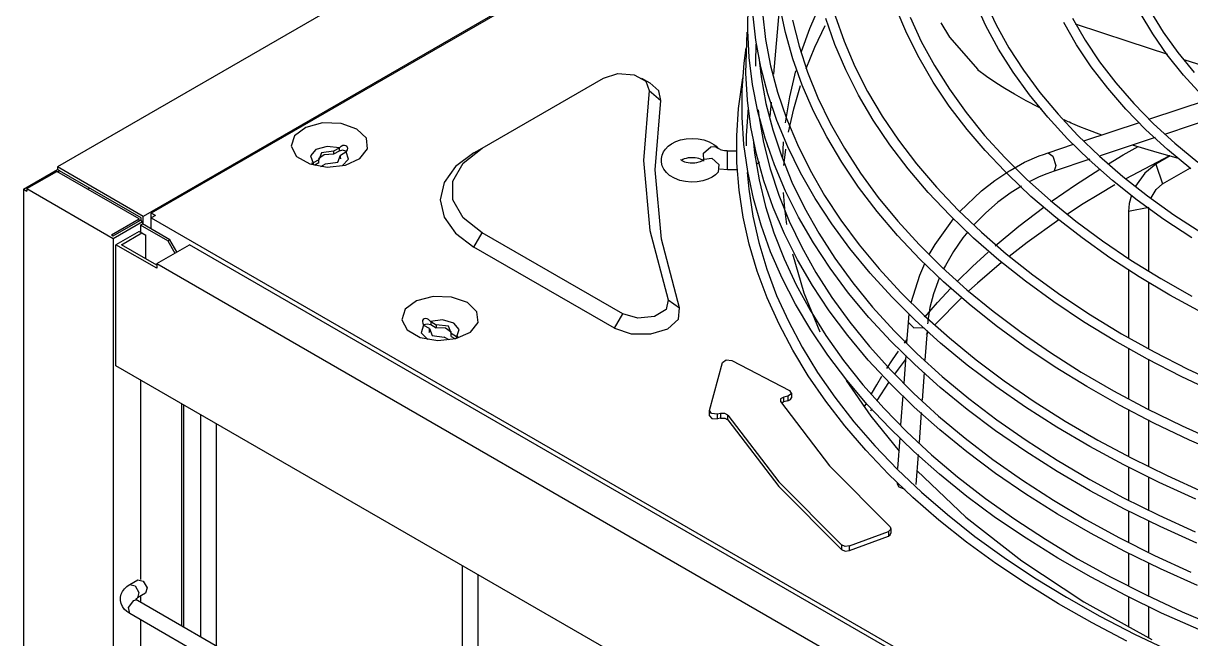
# Model space of a CAD drawing. Extents: x 594 to 813, y 174 to 240.
# Drawn here: x 755.137 to 756.657, y 206.036 to 206.838 of the extents above; entities that cross this region are included whole.
import ezdxf

# ---------------------------------------------------------------- set-up
doc = ezdxf.new("R2010")
doc.units = 0
doc.header["$MEASUREMENT"] = 0
doc.layers.add('AC.REF(S). PIPING', color=3, linetype='CONTINUOUS', lineweight=30)
doc.layers.add('LG-Product', color=3, linetype='CONTINUOUS')

# ---------------------------------------------------------------- blocks, each defined once
blk = doc.blocks.new('UW1-4')
at = {"layer": 'LG-Product', "color": 3, "linetype": 'Continuous'}
for p, q in [((3715.11, 4664.54), (3818.93, 4604.6)), ((3725.36, 4645.72), (3807.76, 4598.15)), ((3725.44, 4645.48), (3806.71, 4598.56)), ((3698.1, 4626.17), (3696.68, 4623.13)), ((3698.01, 4622.99), (3699.42, 4626.08)), ((3729.04, 4622.37), (3728.97, 4625.9)), ((3676.6, 4624.84), (3674.94, 4622.14)), ((3676.3, 4621.92), (3677.95, 4624.69)), ((3708.33, 4621.98), (3709.7, 4625.22)), ((3717.64, 4624.29), (3716.49, 4620.97)), ((3719.73, 4625.51), (3720.99, 4622.57)), ((3724.12, 4622.1), (3724.84, 4625.56)), ((3724.96, 4625.15), (3725.68, 4616.67)), ((3727.13, 4624.68), (3726.72, 4621.22)), ((3727.97, 4621.11), (3728.38, 4624.62)), ((3679.51, 4620.92), (3686.36, 4623.21)), ((3686.75, 4623.96), (3685.1, 4621.1)), ((3686.2, 4620.5), (3687.87, 4623.41)), ((3696.68, 4623.13), (3695.02, 4620.13)), ((3696.36, 4619.93), (3698.01, 4622.99)), ((3703.88, 4623.39), (3702.75, 4621.5)), ((3707.89, 4624.09), (3706.43, 4620.92)), ((3717.67, 4620.56), (3718.85, 4623.93)), ((3720.28, 4620.22), (3718.97, 4623.01)), ((3723.21, 4623.73), (3722.35, 4620.33)), ((3674.94, 4622.14), (3673.04, 4619.49)), ((3674.4, 4619.21), (3676.3, 4621.92)), ((3702.75, 4621.5), (3699.07, 4617.28)), ((3706.73, 4618.79), (3708.33, 4621.98)), ((3720.99, 4622.57), (3722.07, 4619.61)), ((3723.15, 4618.66), (3724.12, 4622.1)), ((3728.85, 4618.85), (3729.04, 4622.37)), ((3729.28, 4616.83), (3729.11, 4622.16)), ((3674.32, 4619.25), (3679.51, 4620.92)), ((3685.1, 4621.1), (3683.22, 4618.3)), ((3684.3, 4617.64), (3686.2, 4620.5)), ((3695.02, 4620.13), (3693.12, 4617.19)), ((3694.47, 4616.93), (3696.36, 4619.93)), ((3706.43, 4620.92), (3704.72, 4617.79)), ((3716.49, 4620.97), (3715.08, 4617.68)), ((3716.25, 4617.23), (3717.67, 4620.56)), ((3721.41, 4617.41), (3720.28, 4620.22)), ((3722.35, 4620.33), (3721.25, 4616.95)), ((3726.72, 4621.22), (3726.06, 4617.76)), ((3727.31, 4617.6), (3727.97, 4621.11)), ((3727.97, 4620.57), (3728.04, 4618.21)), ((3729.49, 4618.13), (3729.22, 4620.13)), ((3665.2, 4616.34), (3672.21, 4618.57)), ((3673.04, 4619.49), (3670.91, 4616.9)), ((3672.28, 4616.56), (3674.4, 4619.21)), ((3683.22, 4618.3), (3681.11, 4615.54)), ((3704.88, 4615.63), (3706.73, 4618.79)), ((3721.94, 4615.24), (3723.15, 4618.66)), ((3727.59, 4618.9), (3727.29, 4616.34)), ((3728.04, 4618.21), (3728.04, 4617.71)), ((3728.4, 4615.33), (3728.85, 4618.85)), ((3682.15, 4614.84), (3684.3, 4617.64)), ((3693.12, 4617.19), (3690.99, 4614.29)), ((3692.33, 4613.98), (3694.47, 4616.93)), ((3697.95, 4616.38), (3699.12, 4617.25)), ((3704.72, 4617.79), (3702.77, 4614.71)), ((3715.08, 4617.68), (3713.43, 4614.44)), ((3714.59, 4613.93), (3716.25, 4617.23)), ((3721.25, 4616.95), (3719.89, 4613.6)), ((3722.82, 4617.12), (3723.61, 4613.75)), ((3726.06, 4617.76), (3725.15, 4614.33)), ((3726.4, 4614.12), (3727.31, 4617.6)), ((3729.08, 4613.3), (3729.28, 4616.83)), ((3729.76, 4614.6), (3729.49, 4618.13)), ((3745.94, 4616.75), (3743.84, 4616.58)), ((3747.82, 4616.18), (3745.94, 4616.75)), ((3669.93, 4613.98), (3672.28, 4616.56)), ((3681.11, 4615.54), (3678.76, 4612.85)), ((3695.55, 4614.8), (3696.74, 4615.55)), ((3696.74, 4615.55), (3697.95, 4616.38)), ((3702.79, 4612.53), (3704.88, 4615.63)), ((3720.47, 4611.86), (3721.94, 4615.24)), ((3723.04, 4612.18), (3722.17, 4615.21)), ((3727.29, 4616.34), (3726.66, 4612.88)), ((3727.71, 4611.82), (3728.4, 4615.33)), ((3730.25, 4612.19), (3729.69, 4616.22)), ((3740.62, 4614.5), (3741.79, 4615.57)), ((3742.86, 4616.18), (3741.79, 4615.57)), ((3742.29, 4615.75), (3741.85, 4614.55)), ((3743.84, 4616.58), (3742.29, 4615.75)), ((3763.62, 4607.06), (3747.82, 4616.18)), ((3679.78, 4612.11), (3682.15, 4614.84)), ((3690.99, 4614.29), (3688.62, 4611.45)), ((3689.97, 4611.09), (3692.33, 4613.98)), ((3692.76, 4613.22), (3694.31, 4614.08)), ((3694.31, 4614.08), (3695.55, 4614.8)), ((3702.77, 4614.71), (3700.59, 4611.68)), ((3713.43, 4614.44), (3711.54, 4611.23)), ((3712.68, 4610.69), (3714.59, 4613.93)), ((3723.61, 4613.75), (3724.16, 4610.36)), ((3725.15, 4614.33), (3723.98, 4610.92)), ((3725.23, 4610.66), (3726.4, 4614.12)), ((3729.77, 4611.06), (3729.76, 4614.6)), ((3741.85, 4614.55), (3740.35, 4613.24)), ((3740.35, 4613.24), (3740.62, 4614.5)), ((3741.85, 4614.55), (3742.6, 4605.43)), ((3676.68, 4610.85), (3669.17, 4613.35)), ((3678.76, 4612.85), (3676.19, 4610.23)), ((3690.78, 4612.17), (3691.15, 4612.37)), ((3691.15, 4612.37), (3692.76, 4613.22)), ((3700.46, 4609.49), (3702.79, 4612.53)), ((3719.89, 4613.6), (3718.28, 4610.29)), ((3723.71, 4609.14), (3723.04, 4612.18)), ((3726.66, 4612.88), (3725.78, 4609.44)), ((3725.99, 4613.05), (3726.16, 4611.15)), ((3728.62, 4609.78), (3729.08, 4613.3)), ((3728.98, 4612.3), (3729.22, 4608.67)), ((3730.47, 4608.65), (3730.25, 4612.19)), ((3741.09, 4604.2), (3740.35, 4613.24)), ((3667.21, 4611.36), (3674.64, 4608.88)), ((3677.18, 4609.44), (3679.78, 4612.11)), ((3688.62, 4611.45), (3686.03, 4608.68)), ((3687.38, 4608.26), (3689.97, 4611.09)), ((3687.5, 4610.57), (3687.83, 4610.72)), ((3700.59, 4611.68), (3698.18, 4608.71)), ((3711.54, 4611.23), (3709.41, 4608.08)), ((3710.53, 4607.49), (3712.68, 4610.69)), ((3718.75, 4608.51), (3720.47, 4611.86)), ((3723.98, 4610.92), (3722.57, 4607.53)), ((3723.81, 4607.23), (3725.23, 4610.66)), ((3726.76, 4608.33), (3727.71, 4611.82)), ((3727.57, 4611.25), (3726.96, 4607.79)), ((3727.67, 4612.02), (3727.57, 4611.25)), ((3729.53, 4607.53), (3729.77, 4611.06)), ((3676.19, 4610.23), (3673.41, 4607.69)), ((3674.36, 4606.85), (3677.18, 4609.44)), ((3685.26, 4607.98), (3678.02, 4610.4)), ((3682.94, 4608.75), (3684.86, 4609.47)), ((3684.86, 4609.47), (3685.77, 4609.83)), ((3685.77, 4609.83), (3686.71, 4610.23)), ((3686.71, 4610.23), (3686.91, 4610.31)), ((3686.91, 4610.31), (3687.12, 4610.41)), ((3687.12, 4610.41), (3687.31, 4610.49)), ((3687.31, 4610.49), (3687.5, 4610.57)), ((3698.1, 4606.74), (3700.46, 4609.49)), ((3718.28, 4610.29), (3716.44, 4607.02)), ((3725.78, 4609.44), (3724.65, 4606.02)), ((3727.9, 4606.27), (3728.62, 4609.78)), ((3778.69, 4608.33), (3779.94, 4609.52)), ((3779.94, 4609.52), (3781.99, 4610.24)), ((3781.99, 4610.24), (3784.39, 4610.32)), ((3784.39, 4610.32), (3786.58, 4609.75)), ((3786.58, 4609.75), (3788.06, 4608.66)), ((3673.41, 4607.69), (3670.41, 4605.22)), ((3675.99, 4608.43), (3683.14, 4606.05)), ((3686.03, 4608.68), (3683.22, 4605.98)), ((3684.56, 4605.51), (3687.38, 4608.26)), ((3698.18, 4608.71), (3695.54, 4605.81)), ((3709.41, 4608.08), (3707.05, 4604.98)), ((3716.8, 4605.21), (3718.75, 4608.51)), ((3724.42, 4607.85), (3724.48, 4606.76)), ((3725.56, 4604.87), (3726.76, 4608.33)), ((3726.96, 4607.79), (3726.1, 4604.34)), ((3728.34, 4608.22), (3728.14, 4606.38)), ((3729.22, 4608.67), (3729.24, 4607.33)), ((3730.44, 4605.11), (3730.47, 4608.65)), ((3734.06, 4607.86), (3733.43, 4607.51)), ((3734.77, 4608.11), (3734.06, 4607.86)), ((3735.51, 4608.26), (3734.77, 4608.11)), ((3736.27, 4608.31), (3735.51, 4608.26)), ((3737.04, 4608.26), (3736.27, 4608.31)), ((3737.77, 4608.11), (3737.04, 4608.26)), ((3738.4, 4607.89), (3737.77, 4608.11)), ((3738.96, 4607.6), (3738.4, 4607.89)), ((3739.38, 4607.29), (3738.96, 4607.6)), ((3778.55, 4606.95), (3778.69, 4608.33)), ((3788.06, 4608.66), (3788.49, 4607.3)), ((3671.33, 4604.35), (3674.36, 4606.85)), ((3672.92, 4605.71), (3675.73, 4606.48)), ((3674.13, 4606.06), (3679.8, 4603.06)), ((3675.73, 4606.48), (3678.91, 4607.42)), ((3680.13, 4606.16), (3678.18, 4607.27)), ((3682.05, 4605.01), (3680.13, 4606.16)), ((3689.93, 4606.43), (3686.6, 4607.54)), ((3689.93, 4606.43), (3689.31, 4605.98)), ((3690.5, 4606.23), (3689.93, 4606.43)), ((3691.07, 4606.02), (3690.5, 4606.23)), ((3695.54, 4604.05), (3698.1, 4606.74)), ((3708.14, 4604.34), (3710.53, 4607.49)), ((3716.44, 4607.02), (3714.36, 4603.8)), ((3722.57, 4607.53), (3720.92, 4604.19)), ((3722.15, 4603.84), (3723.81, 4607.23)), ((3724.22, 4605.84), (3724.08, 4606.9)), ((3724.48, 4606.76), (3724.52, 4605.67)), ((3726.49, 4607.26), (3726.49, 4607.25)), ((3726.49, 4607.25), (3726.49, 4607.24)), ((3726.94, 4602.78), (3727.9, 4606.27)), ((3728.14, 4606.38), (3727.56, 4602.91)), ((3729.04, 4604), (3729.53, 4607.53)), ((3731.68, 4606.71), (3730.4, 4606.71)), ((3731.77, 4606.72), (3731.68, 4606.71)), ((3731.68, 4606.65), (3731.68, 4606.71)), ((3731.68, 4606.48), (3731.68, 4606.65)), ((3731.68, 4605.08), (3731.68, 4606.48)), ((3731.86, 4606.72), (3731.77, 4606.72)), ((3732.08, 4606.74), (3731.86, 4606.72)), ((3732.29, 4606.78), (3732.08, 4606.74)), ((3732.46, 4606.83), (3732.29, 4606.78)), ((3732.61, 4606.88), (3732.46, 4606.83)), ((3732.73, 4606.94), (3732.61, 4606.88)), ((3732.82, 4606.99), (3732.73, 4606.94)), ((3732.88, 4607.03), (3732.82, 4606.99)), ((3732.91, 4607.06), (3732.88, 4607.03)), ((3733.16, 4607.3), (3732.91, 4607.06)), ((3733.31, 4607.27), (3732.91, 4607.06)), ((3733.43, 4607.51), (3733.16, 4607.3)), ((3733.83, 4607.23), (3733.31, 4607.27)), ((3734.81, 4606.38), (3733.83, 4607.23)), ((3734.73, 4605.34), (3734.81, 4606.38)), ((3739.73, 4606.93), (3739.38, 4607.29)), ((3739.99, 4606.55), (3739.73, 4606.93)), ((3740.17, 4606.13), (3739.99, 4606.55)), ((3740.27, 4605.68), (3740.17, 4606.13)), ((3766.11, 4605.08), (3763.62, 4607.06)), ((3764.69, 4606.45), (3763.62, 4607.06)), ((3764.69, 4606.45), (3767.08, 4604.65)), ((3779.53, 4605.69), (3778.55, 4606.95)), ((3781.01, 4605.6), (3781.32, 4606.57)), ((3781.19, 4607.18), (3781.17, 4607.02)), ((3781.17, 4607.02), (3781.21, 4606.82)), ((3781.26, 4607.31), (3781.19, 4607.18)), ((3781.21, 4606.82), (3781.31, 4606.6)), ((3781.37, 4607.4), (3781.26, 4607.31)), ((3781.31, 4606.6), (3781.32, 4606.57)), ((3781.34, 4606.56), (3781.32, 4606.57)), ((3781.36, 4606.55), (3781.34, 4606.56)), ((3781.36, 4606.65), (3781.8, 4606.76)), ((3782.07, 4606.14), (3781.36, 4606.55)), ((3781.54, 4607.44), (3781.37, 4607.4)), ((3781.77, 4607.41), (3781.54, 4607.44)), ((3781.98, 4607.3), (3781.77, 4607.41)), ((3781.8, 4606.76), (3782.24, 4606.65)), ((3782.21, 4607.08), (3781.98, 4607.3)), ((3782.07, 4605.73), (3782.07, 4606.14)), ((3782.42, 4605.22), (3782.07, 4606.14)), ((3782.21, 4607.08), (3783.8, 4607.27)), ((3782.21, 4607.08), (3782.22, 4607.07)), ((3782.22, 4607.07), (3782.24, 4607.06)), ((3782.24, 4607.06), (3782.96, 4606.65)), ((3782.24, 4607.06), (3782.24, 4606.65)), ((3782.24, 4606.65), (3782.96, 4606.24)), ((3782.96, 4606.65), (3784.55, 4606.45)), ((3782.96, 4606.65), (3782.96, 4606.24)), ((3782.96, 4606.24), (3784.19, 4606.19)), ((3783.8, 4607.27), (3785.26, 4606.86)), ((3784.19, 4606.19), (3784.95, 4605.63)), ((3784.55, 4606.45), (3784.89, 4605.53)), ((3785.26, 4606.86), (3785.97, 4606.02)), ((3788.49, 4607.3), (3787.78, 4605.97)), ((3674.03, 4606.02), (3675.9, 4604.94)), ((3675.9, 4604.94), (3675.01, 4602.38)), ((3675.9, 4604.94), (3677.33, 4603.77)), ((3683.22, 4605.98), (3680.19, 4603.36)), ((3681.53, 4602.84), (3684.56, 4605.51)), ((3684.5, 4605.6), (3689.13, 4604.05)), ((3689.31, 4605.98), (3688.91, 4604.78)), ((3688.91, 4604.78), (3689.13, 4604.05)), ((3693, 4605.21), (3691.07, 4606.02)), ((3695.54, 4605.81), (3692.68, 4602.97)), ((3694.86, 4604.15), (3693, 4605.21)), ((3707.05, 4604.98), (3704.46, 4601.95)), ((3714.6, 4601.97), (3716.8, 4605.21)), ((3724.65, 4606.02), (3723.27, 4602.63)), ((3724.11, 4601.44), (3725.56, 4604.87)), ((3724.33, 4604.78), (3724.22, 4605.84)), ((3727.52, 4605.22), (3727.83, 4604.97)), ((3730.16, 4601.57), (3730.44, 4605.11)), ((3731.68, 4604.21), (3731.68, 4605.08)), ((3733.73, 4605.73), (3732.81, 4604.9)), ((3732.81, 4604.9), (3732.87, 4603.91)), ((3734.72, 4605.59), (3733.73, 4605.73)), ((3734.77, 4605.54), (3734.75, 4605.57)), ((3734.8, 4605.52), (3734.77, 4605.54)), ((3734.89, 4605.45), (3734.8, 4605.52)), ((3734.89, 4605.47), (3735.18, 4605.61)), ((3735.01, 4605.38), (3734.89, 4605.45)), ((3735.18, 4605.31), (3735.01, 4605.38)), ((3735.18, 4605.61), (3735.39, 4605.68)), ((3735.38, 4605.24), (3735.18, 4605.31)), ((3735.65, 4605.18), (3735.38, 4605.24)), ((3735.39, 4605.68), (3735.62, 4605.74)), ((3735.62, 4605.74), (3735.89, 4605.78)), ((3735.94, 4605.14), (3735.65, 4605.18)), ((3735.89, 4605.78), (3736.18, 4605.8)), ((3736.24, 4605.12), (3735.94, 4605.14)), ((3736.18, 4605.8), (3736.48, 4605.79)), ((3736.54, 4605.13), (3736.24, 4605.12)), ((3736.48, 4605.79), (3736.78, 4605.76)), ((3736.81, 4605.16), (3736.54, 4605.13)), ((3736.78, 4605.76), (3737.06, 4605.71)), ((3737.06, 4605.22), (3736.81, 4605.16)), ((3737.06, 4605.71), (3737.3, 4605.63)), ((3737.27, 4605.28), (3737.06, 4605.22)), ((3737.46, 4605.35), (3737.27, 4605.28)), ((3737.3, 4605.63), (3737.48, 4605.56)), ((3737.6, 4605.43), (3737.46, 4605.35)), ((3737.48, 4605.56), (3737.61, 4605.49)), ((3737.71, 4605.5), (3737.6, 4605.43)), ((3737.61, 4605.49), (3737.7, 4605.42)), ((3737.77, 4605.55), (3737.71, 4605.5)), ((3737.8, 4605.58), (3737.77, 4605.55)), ((3737.8, 4605.58), (3737.8, 4605.58)), ((3739.96, 4604.31), (3740.16, 4604.75)), ((3740.16, 4604.75), (3740.26, 4605.21)), ((3740.26, 4605.21), (3740.27, 4605.68)), ((3742.6, 4605.43), (3741.78, 4596.31)), ((3767.42, 4602.76), (3766.11, 4605.08)), ((3767.08, 4604.65), (3768.58, 4602.55)), ((3781.42, 4604.83), (3779.53, 4605.69)), ((3781.85, 4604.73), (3781.01, 4605.6)), ((3783.79, 4604.58), (3781.42, 4604.83)), ((3782.02, 4605.63), (3782.04, 4605.68)), ((3782.04, 4605.68), (3782.07, 4605.73)), ((3784.01, 4605.02), (3782.42, 4605.22)), ((3786.08, 4604.99), (3783.79, 4604.58)), ((3784.64, 4604.65), (3784.01, 4605.02)), ((3784.89, 4605.12), (3784.89, 4605.53)), ((3784.89, 4605.53), (3785.61, 4605.12)), ((3784.89, 4605.12), (3785.4, 4604.83)), ((3785.3, 4604.78), (3785.42, 4604.84)), ((3785.42, 4604.84), (3785.59, 4604.92)), ((3785.59, 4604.92), (3785.71, 4604.99)), ((3785.61, 4605.12), (3785.63, 4605.11)), ((3785.61, 4605.12), (3785.61, 4604.93)), ((3785.63, 4605.11), (3785.64, 4605.1)), ((3785.97, 4606.02), (3785.64, 4605.1)), ((3785.66, 4605.1), (3785.64, 4605.1)), ((3785.76, 4605.11), (3785.66, 4605.1)), ((3785.71, 4604.99), (3785.77, 4605.05)), ((3785.79, 4605.09), (3785.76, 4605.11)), ((3785.77, 4605.05), (3785.79, 4605.09)), ((3787.78, 4605.97), (3786.08, 4604.99)), ((3807.76, 4598.15), (3818.93, 4604.6)), ((3818.93, 4604.6), (3818.93, 4604.27)), ((3675.01, 4602.38), (3671.36, 4604.49)), ((3680.19, 4603.36), (3676.96, 4600.82)), ((3677.33, 4603.77), (3678.52, 4602.1)), ((3686.35, 4602.27), (3683.18, 4604.32)), ((3689.13, 4604.05), (3690.1, 4603.7)), ((3690.1, 4603.7), (3691.06, 4603.3)), ((3691.06, 4603.3), (3692.29, 4602.71)), ((3692.18, 4600.74), (3695.12, 4603.6)), ((3694.94, 4604.09), (3694.86, 4604.15)), ((3695.02, 4604.03), (3694.94, 4604.09)), ((3696.86, 4602.82), (3695.02, 4604.03)), ((3695.12, 4603.6), (3695.33, 4603.82)), ((3695.33, 4603.82), (3695.54, 4604.05)), ((3705.53, 4601.26), (3708.14, 4604.34)), ((3714.36, 4603.8), (3712.04, 4600.63)), ((3720.92, 4604.19), (3719.02, 4600.89)), ((3720.25, 4600.5), (3722.15, 4603.84)), ((3726.1, 4604.34), (3724.98, 4600.91)), ((3728.3, 4600.49), (3729.04, 4604)), ((3729.12, 4603.87), (3728.91, 4601.68)), ((3730.34, 4604.21), (3731.68, 4604.21)), ((3731.68, 4604.21), (3732.66, 4604.3)), ((3732.87, 4603.91), (3733.24, 4603.56)), ((3733.24, 4603.56), (3733.66, 4603.27)), ((3733.66, 4603.27), (3734.24, 4602.98)), ((3737.89, 4602.84), (3738.59, 4603.11)), ((3738.59, 4603.11), (3739.21, 4603.49)), ((3739.21, 4603.49), (3739.63, 4603.87)), ((3739.63, 4603.87), (3739.96, 4604.31)), ((3740.28, 4595.17), (3741.09, 4604.2)), ((3808.04, 4597.98), (3818.65, 4604.1)), ((3808.29, 4597.84), (3819, 4604.02)), ((3818.65, 4604.1), (3818.93, 4604.27)), ((3818.9, 4603.96), (3818.65, 4604.1)), ((3823.36, 4601.71), (3818.93, 4604.27)), ((3822.9, 4601.77), (3819, 4604.02)), ((3675.86, 4601.64), (3675.01, 4602.38)), ((3676.5, 4600.58), (3675.86, 4601.64)), ((3678.3, 4600.26), (3681.53, 4602.84)), ((3681.21, 4602.26), (3683.3, 4601.02)), ((3689.39, 4600.17), (3686.35, 4602.27)), ((3692.68, 4602.97), (3689.6, 4600.22)), ((3693.39, 4602.1), (3694.71, 4601.27)), ((3698.6, 4601.47), (3696.86, 4602.82)), ((3704.46, 4601.95), (3701.64, 4598.98)), ((3712.17, 4598.78), (3714.6, 4601.97)), ((3723.27, 4602.63), (3721.65, 4599.27)), ((3725.73, 4599.32), (3726.94, 4602.78)), ((3727.56, 4602.91), (3726.73, 4599.45)), ((3728.91, 4601.68), (3728.38, 4598.2)), ((3729.62, 4598.04), (3730.16, 4601.57)), ((3734.24, 4602.98), (3734.89, 4602.78)), ((3734.89, 4602.78), (3735.63, 4602.65)), ((3735.63, 4602.65), (3736.4, 4602.61)), ((3736.4, 4602.61), (3737.16, 4602.68)), ((3737.16, 4602.68), (3737.89, 4602.84)), ((3767.42, 4600.31), (3767.42, 4602.76)), ((3768.58, 4602.55), (3769.09, 4600.3)), ((3822.9, 4601.77), (3811.66, 4595.28)), ((3814.99, 4601.71), (3814.75, 4601.85)), ((3822.9, 4601.77), (3822.9, 4601.44)), ((3823.36, 4601.71), (3822.9, 4601.44)), ((3823.36, 4601.71), (3823.36, 4010.68)), ((3676.96, 4600.82), (3673.53, 4598.37)), ((3674.86, 4597.76), (3678.3, 4600.26)), ((3679.05, 4600.92), (3679.34, 4599.83)), ((3683.3, 4601.02), (3685.34, 4599.77)), ((3689.6, 4600.22), (3686.31, 4597.54)), ((3688.91, 4598), (3692.18, 4600.74)), ((3694.71, 4601.27), (3696.45, 4600)), ((3696.45, 4600), (3698.09, 4598.57)), ((3701.41, 4598.77), (3698.6, 4601.47)), ((3702.69, 4598.25), (3705.53, 4601.26)), ((3712.04, 4600.63), (3709.49, 4597.52)), ((3719.02, 4600.89), (3716.89, 4597.64)), ((3718.1, 4597.2), (3720.25, 4600.5)), ((3722.42, 4598.05), (3724.11, 4601.44)), ((3724.98, 4600.91), (3723.62, 4597.52)), ((3724.44, 4601.26), (3724.25, 4599.17)), ((3727.3, 4597), (3728.3, 4600.49)), ((3766.11, 4597.98), (3767.42, 4600.31)), ((3769.09, 4600.3), (3768.58, 4598.06)), ((3676.78, 4591.05), (3676.78, 4599.31)), ((3676.78, 4599.31), (3679.44, 4598.8)), ((3679.34, 4599.83), (3679.44, 4598.8)), ((3679.44, 4598.8), (3679.44, 4592.66)), ((3685.34, 4599.77), (3687.4, 4598.44)), ((3693.72, 4596.89), (3690.48, 4599.37)), ((3698.09, 4598.57), (3699.56, 4597.08)), ((3701.64, 4598.98), (3698.61, 4596.08)), ((3709.51, 4595.65), (3712.17, 4598.78)), ((3721.65, 4599.27), (3719.78, 4595.96)), ((3724.25, 4599.17), (3723.97, 4597.09)), ((3724.26, 4595.89), (3725.73, 4599.32)), ((3726.73, 4599.45), (3725.64, 4596.01)), ((3806.18, 4598.26), (3806.71, 4598.56)), ((3806.71, 4597.95), (3806.71, 4598.56)), ((3806.71, 4597.95), (3593.21, 4474.68)), ((3673.53, 4598.37), (3669.9, 4596.01)), ((3671.22, 4595.36), (3674.86, 4597.76)), ((3686.31, 4597.54), (3682.82, 4594.95)), ((3685.47, 4595.34), (3688.91, 4598)), ((3688.52, 4597.69), (3692.63, 4594.76)), ((3699.63, 4595.32), (3702.69, 4598.25)), ((3704.64, 4594.48), (3702.23, 4597.83)), ((3709.49, 4597.52), (3706.71, 4594.47)), ((3716.89, 4597.64), (3714.51, 4594.45)), ((3715.72, 4593.95), (3718.1, 4597.2)), ((3720.48, 4594.7), (3722.42, 4598.05)), ((3723.62, 4597.52), (3722.01, 4594.16)), ((3726.05, 4593.53), (3727.3, 4597)), ((3728.38, 4598.2), (3727.59, 4594.73)), ((3728.83, 4594.52), (3729.62, 4598.04)), ((3763.62, 4596), (3766.11, 4597.98)), ((3768.58, 4598.06), (3767.08, 4595.96)), ((3804.28, 4595.11), (3807.83, 4597.16)), ((3804.57, 4594.95), (3808.11, 4597)), ((3806.18, 4598.26), (3806.71, 4597.95)), ((3806.71, 4596.52), (3806.71, 4597.95)), ((3807.76, 4597.12), (3807.76, 4598.15)), ((3808.11, 4597.65), (3807.83, 4597.49)), ((3807.83, 4597.49), (3807.83, 4597.16)), ((3811.66, 4595.28), (3807.83, 4597.49)), ((3808.11, 4597), (3807.83, 4597.16)), ((3808.04, 4597.61), (3808.04, 4597.98)), ((3811.66, 4595.61), (3808.11, 4597.65)), ((3808.11, 4597), (3808.11, 4596.1)), ((3811.91, 4595.75), (3808.29, 4597.84)), ((3808.29, 4597.55), (3808.29, 4597.84)), ((3696.79, 4594.33), (3693.72, 4596.89)), ((3698.61, 4596.08), (3695.36, 4593.26)), ((3700.38, 4596.13), (3701.01, 4595.34)), ((3706.62, 4592.59), (3709.51, 4595.65)), ((3719.78, 4595.96), (3717.68, 4592.7)), ((3722.55, 4592.5), (3724.26, 4595.89)), ((3725.64, 4596.01), (3724.31, 4592.61)), ((3741.78, 4596.31), (3739.4, 4587.28)), ((3745.32, 4585.44), (3763.62, 4596)), ((3764.69, 4594.16), (3763.62, 4596)), ((3767.08, 4595.96), (3764.69, 4594.16)), ((3807.94, 4596), (3807.4, 4595.69)), ((3807.4, 4592.62), (3807.4, 4595.69)), ((3808.29, 4596.2), (3807.94, 4596)), ((3810.6, 4594.46), (3807.94, 4596)), ((3808.29, 4596.2), (3811.31, 4594.46)), ((3811.91, 4595.75), (3811.66, 4595.61)), ((3382.52, 4352.43), (3801.73, 4594.46)), ((3682.82, 4594.95), (3679.13, 4592.45)), ((3681.87, 4592.76), (3685.47, 4595.34)), ((3692.63, 4594.76), (3694.99, 4592.94)), ((3696.35, 4592.46), (3699.63, 4595.32)), ((3701.01, 4595.34), (3702.24, 4593.59)), ((3706.71, 4594.47), (3703.71, 4591.5)), ((3705.39, 4593.18), (3704.64, 4594.48)), ((3714.51, 4594.45), (3711.91, 4591.31)), ((3713.11, 4590.77), (3715.72, 4593.95)), ((3718.31, 4591.4), (3720.48, 4594.7)), ((3722.01, 4594.16), (3720.16, 4590.84)), ((3727.59, 4594.73), (3726.55, 4591.28)), ((3727.79, 4591.02), (3728.83, 4594.52)), ((3737.92, 4586.22), (3740.28, 4595.17)), ((3746.39, 4583.6), (3764.69, 4594.16)), ((3805.99, 4592), (3801.73, 4594.46)), ((3803.36, 4593.52), (3804.28, 4595.11)), ((3804.57, 4594.95), (3803.65, 4593.35)), ((3804.28, 4595.11), (3804.57, 4594.95)), ((3805.99, 4591.39), (3811.31, 4594.46)), ((3805.99, 4591.8), (3810.6, 4594.46)), ((3811.31, 4578.69), (3811.31, 4594.46)), ((3811.66, 4595.28), (3811.66, 4003.92)), ((3679.13, 4592.45), (3675.25, 4590.04)), ((3678.06, 4590.27), (3681.87, 4592.76)), ((3695.36, 4593.26), (3691.9, 4590.53)), ((3692.87, 4589.69), (3696.35, 4592.46)), ((3699.78, 4591.6), (3697.74, 4593.49)), ((3702.24, 4593.59), (3703.3, 4591.77)), ((3703.52, 4589.61), (3706.62, 4592.59)), ((3717.68, 4592.7), (3715.34, 4589.49)), ((3720.6, 4589.15), (3722.55, 4592.5)), ((3723.22, 4593.27), (3721.72, 4588.17)), ((3724.31, 4592.61), (3722.74, 4589.24)), ((3724.56, 4590.1), (3726.05, 4593.53)), ((3805.99, 4592), (3386.78, 4349.97)), ((3679.44, 4591.24), (3679.44, 4582.37)), ((3695.99, 4592.14), (3699.11, 4589.47)), ((3701.72, 4589.69), (3699.78, 4591.6)), ((3703.71, 4591.5), (3700.5, 4588.6)), ((3703.3, 4591.77), (3703.53, 4591.32)), ((3706.64, 4590.5), (3705.98, 4592.02)), ((3711.91, 4591.31), (3709.09, 4588.24)), ((3715.9, 4588.16), (3718.31, 4591.4)), ((3726.55, 4591.28), (3725.27, 4587.86)), ((3726.5, 4587.55), (3727.79, 4591.02)), ((3805.99, 4592), (3805.99, 4591.39)), ((3675.25, 4590.04), (3671.2, 4587.74)), ((3674.06, 4587.89), (3678.06, 4590.27)), ((3676.78, 4580.95), (3676.78, 4589.59)), ((3691.9, 4590.53), (3688.24, 4587.88)), ((3689.19, 4587.01), (3692.87, 4589.69)), ((3699.11, 4589.47), (3700.22, 4588.45)), ((3700.2, 4586.7), (3703.52, 4589.61)), ((3704.1, 4590.1), (3704.85, 4588.05)), ((3707.74, 4586.93), (3706.64, 4590.5)), ((3710.27, 4587.66), (3713.11, 4590.77)), ((3715.34, 4589.49), (3712.77, 4586.33)), ((3720.16, 4590.84), (3718.07, 4587.57)), ((3722.82, 4586.71), (3724.56, 4590.1)), ((3669.88, 4585.62), (3674.06, 4587.89)), ((3688.24, 4587.88), (3684.39, 4585.32)), ((3700.5, 4588.6), (3697.07, 4585.78)), ((3704.32, 4586.93), (3702.59, 4588.79)), ((3704.85, 4588.05), (3705.31, 4586.29)), ((3709.09, 4588.24), (3706.04, 4585.24)), ((3713.25, 4584.98), (3715.9, 4588.16)), ((3718.41, 4585.85), (3720.6, 4589.15)), ((3721.72, 4588.17), (3719.66, 4583.12)), ((3722.74, 4589.24), (3720.92, 4585.91)), ((3725.27, 4587.86), (3723.74, 4584.48)), ((3685.31, 4584.42), (3689.19, 4587.01)), ((3696.67, 4583.88), (3700.2, 4586.7)), ((3701.16, 4587.58), (3704.63, 4584.05)), ((3705.95, 4585.04), (3704.32, 4586.93)), ((3705.31, 4586.29), (3705.57, 4584.56)), ((3707.21, 4584.62), (3710.27, 4587.66)), ((3712.77, 4586.33), (3709.97, 4583.25)), ((3718.07, 4587.57), (3715.75, 4584.35)), ((3720.83, 4583.36), (3722.82, 4586.71)), ((3724.96, 4584.12), (3726.5, 4587.55)), ((3739.4, 4587.28), (3737.92, 4586.22)), ((3739.4, 4587.28), (3739.66, 4586.01)), ((3764.3, 4585.73), (3765.54, 4586.91)), ((3765.54, 4586.91), (3767.59, 4587.63)), ((3767.59, 4587.63), (3769.99, 4587.71)), ((3769.99, 4587.71), (3772.18, 4587.15)), ((3772.18, 4587.15), (3773.66, 4586.05)), ((3684.39, 4585.32), (3680.34, 4582.86)), ((3697.07, 4585.78), (3693.44, 4583.05)), ((3706.04, 4585.24), (3702.78, 4582.31)), ((3708.11, 4584.32), (3707.99, 4585.47)), ((3710.38, 4581.87), (3713.25, 4584.98)), ((3715.98, 4582.61), (3718.41, 4585.85)), ((3720.92, 4585.91), (3718.86, 4582.62)), ((3738.06, 4584.76), (3737.92, 4586.22)), ((3739.66, 4586.01), (3741.18, 4585.09)), ((3741.18, 4585.09), (3743.35, 4584.87)), ((3743.35, 4584.87), (3745.32, 4585.44)), ((3746.39, 4583.6), (3745.32, 4585.44)), ((3764.15, 4584.34), (3764.3, 4585.73)), ((3770.59, 4584.7), (3770.8, 4584.8)), ((3770.8, 4584.8), (3771.02, 4584.84)), ((3771.02, 4584.84), (3771.19, 4584.79)), ((3771.19, 4584.79), (3771.31, 4584.7)), ((3773.66, 4586.05), (3774.09, 4584.69)), ((3681.24, 4581.93), (3685.31, 4584.42)), ((3692.93, 4581.15), (3696.67, 4583.88)), ((3703.93, 4581.65), (3707.21, 4584.62)), ((3705.57, 4584.56), (3705.59, 4584.35)), ((3705.59, 4584.35), (3705.61, 4584.13)), ((3705.67, 4583.3), (3705.95, 4579.42)), ((3707.41, 4583.63), (3706.05, 4583.66)), ((3709.97, 4583.25), (3706.95, 4580.23)), ((3708.11, 4584.32), (3707.41, 4583.63)), ((3708.3, 4581.66), (3708.11, 4584.32)), ((3715.75, 4584.35), (3713.19, 4581.19)), ((3718.61, 4580.06), (3720.83, 4583.36)), ((3723.74, 4584.48), (3721.96, 4581.13)), ((3723.17, 4580.73), (3724.96, 4584.12)), ((3739.42, 4583.52), (3738.06, 4584.76)), ((3741.66, 4582.83), (3739.42, 4583.52)), ((3746.39, 4583.6), (3744.2, 4582.86)), ((3765.14, 4583.08), (3764.15, 4584.34)), ((3766.6, 4583.41), (3767.31, 4584.25)), ((3766.92, 4582.49), (3766.6, 4583.41)), ((3767.31, 4584.25), (3768.77, 4584.66)), ((3767.62, 4583.02), (3768.38, 4583.59)), ((3767.67, 4582.93), (3768.02, 4583.84)), ((3768.02, 4583.84), (3769.61, 4584.04)), ((3768.38, 4583.59), (3769.61, 4583.63)), ((3768.77, 4584.66), (3770.36, 4584.47)), ((3770.32, 4584.46), (3769.61, 4584.04)), ((3770.32, 4584.05), (3769.61, 4583.63)), ((3769.61, 4584.04), (3769.61, 4583.63)), ((3770.49, 4583.53), (3770.15, 4582.61)), ((3770.34, 4584.47), (3770.32, 4584.46)), ((3770.32, 4584.46), (3770.32, 4584.05)), ((3770.77, 4584.15), (3770.32, 4584.05)), ((3770.36, 4584.47), (3770.34, 4584.47)), ((3770.36, 4584.47), (3770.59, 4584.7)), ((3770.49, 4583.53), (3771.21, 4583.94)), ((3770.49, 4583.12), (3770.49, 4583.53)), ((3771.21, 4584.05), (3770.77, 4584.15)), ((3771.21, 4583.94), (3771.23, 4583.95)), ((3771.23, 4583.95), (3771.24, 4583.96)), ((3771.26, 4583.99), (3771.24, 4583.96)), ((3771.24, 4583.96), (3771.56, 4582.99)), ((3771.36, 4584.22), (3771.26, 4583.99)), ((3771.31, 4584.7), (3771.38, 4584.57)), ((3771.4, 4584.41), (3771.36, 4584.22)), ((3771.38, 4584.57), (3771.4, 4584.41)), ((3773.38, 4583.37), (3771.68, 4582.39)), ((3774.09, 4584.69), (3773.38, 4583.37)), ((3680.34, 4582.86), (3676.12, 4580.51)), ((3676.99, 4579.55), (3681.24, 4581.93)), ((3693.44, 4583.05), (3689.62, 4580.41)), ((3702.78, 4582.31), (3699.3, 4579.47)), ((3705.5, 4583.09), (3705.79, 4582.77)), ((3707.29, 4578.83), (3710.38, 4581.87)), ((3708.46, 4581.87), (3708.27, 4582.12)), ((3708.64, 4581.62), (3708.46, 4581.87)), ((3713.33, 4579.43), (3715.98, 4582.61)), ((3718.86, 4582.62), (3716.56, 4579.39)), ((3744.2, 4582.86), (3741.66, 4582.83)), ((3767.03, 4582.22), (3765.14, 4583.08)), ((3766.77, 4582.49), (3766.81, 4582.51)), ((3766.79, 4582.45), (3766.77, 4582.49)), ((3766.86, 4582.39), (3766.79, 4582.45)), ((3766.81, 4582.51), (3766.91, 4582.5)), ((3766.97, 4582.32), (3766.86, 4582.39)), ((3766.91, 4582.5), (3766.92, 4582.49)), ((3766.94, 4582.5), (3766.92, 4582.49)), ((3766.96, 4582.51), (3766.94, 4582.5)), ((3767.67, 4582.93), (3766.96, 4582.51)), ((3766.96, 4582.51), (3766.96, 4582.33)), ((3767.14, 4582.23), (3766.97, 4582.32)), ((3769.39, 4581.98), (3767.03, 4582.22)), ((3767.16, 4582.22), (3767.14, 4582.23)), ((3767.67, 4582.52), (3767.16, 4582.22)), ((3767.67, 4582.52), (3767.67, 4582.93)), ((3767.93, 4582.05), (3768.56, 4582.41)), ((3770.15, 4582.61), (3768.56, 4582.41)), ((3771.68, 4582.39), (3769.39, 4581.98)), ((3770.49, 4583.12), (3770.52, 4583.07)), ((3770.52, 4583.07), (3770.55, 4583.02)), ((3771.56, 4582.99), (3770.71, 4582.13)), ((3676.12, 4580.51), (3671.73, 4578.25)), ((3679.44, 4580.97), (3679.44, 4574.41)), ((3689.62, 4580.41), (3685.6, 4577.86)), ((3689.01, 4578.51), (3692.93, 4581.15)), ((3700.44, 4578.77), (3703.93, 4581.65)), ((3706.95, 4580.23), (3703.71, 4577.29)), ((3710.17, 4579.46), (3709.39, 4580.59)), ((3713.19, 4581.19), (3710.41, 4578.1)), ((3721.96, 4581.13), (3719.94, 4577.83)), ((3721.15, 4577.38), (3723.17, 4580.73)), ((3381.46, 4330.52), (3811.31, 4578.69)), ((3672.57, 4577.27), (3676.99, 4579.55)), ((3676.78, 4573.05), (3676.78, 4579.53)), ((3699.3, 4579.47), (3695.62, 4576.71)), ((3696.74, 4575.98), (3700.44, 4578.77)), ((3703.99, 4575.87), (3707.29, 4578.83)), ((3708.68, 4576.44), (3708.42, 4580.03)), ((3708.54, 4579.45), (3709.46, 4578.23)), ((3710.91, 4578.33), (3710.17, 4579.46)), ((3710.44, 4576.32), (3713.33, 4579.43)), ((3716.56, 4579.39), (3714.04, 4576.22)), ((3716.15, 4576.82), (3718.61, 4580.06)), ((3731.09, 4579.37), (3723.59, 4575.45)), ((3731.84, 4579.46), (3731.09, 4579.37)), ((3732.34, 4579.12), (3731.84, 4579.46)), ((3734.01, 4572.86), (3732.34, 4579.12)), ((3671.73, 4578.25), (3667.17, 4576.12)), ((3667.99, 4575.11), (3672.57, 4577.27)), ((3685.6, 4577.86), (3681.4, 4575.41)), ((3684.89, 4575.98), (3689.01, 4578.51)), ((3703.71, 4577.29), (3700.26, 4574.43)), ((3706.07, 4577.82), (3706.33, 4574.19)), ((3710.41, 4578.1), (3707.4, 4575.07)), ((3709.46, 4578.23), (3709.93, 4577.6)), ((3712.24, 4576.18), (3711.55, 4577.32)), ((3719.94, 4577.83), (3717.69, 4574.58)), ((3718.88, 4574.08), (3721.15, 4577.38)), ((3680.6, 4573.54), (3684.89, 4575.98)), ((3695.62, 4576.71), (3691.75, 4574.05)), ((3692.85, 4573.27), (3696.74, 4575.98)), ((3700.47, 4572.99), (3703.99, 4575.87)), ((3707.34, 4573.29), (3710.44, 4576.32)), ((3710.69, 4576.51), (3712.24, 4574.14)), ((3714.04, 4576.22), (3711.28, 4573.11)), ((3712.9, 4575.03), (3712.24, 4576.18)), ((3716.2, 4576.78), (3713.01, 4572.1)), ((3713.47, 4573.65), (3716.15, 4576.82)), ((3808.11, 4576.85), (3808.11, 4550.82)), ((3681.4, 4575.41), (3677.02, 4573.07)), ((3700.26, 4574.43), (3696.61, 4571.65)), ((3707.4, 4575.07), (3704.18, 4572.12)), ((3709.08, 4570.97), (3708.8, 4574.79)), ((3717.69, 4574.58), (3715.21, 4571.38)), ((3723.34, 4575.13), (3723.34, 4574.52)), ((3723.47, 4574.27), (3723.34, 4574.52)), ((3723.59, 4575.45), (3723.35, 4575.05)), ((3723.35, 4575.05), (3723.82, 4574.73)), ((3723.82, 4574.11), (3723.47, 4574.27)), ((3723.82, 4574.73), (3724.33, 4574.61)), ((3723.82, 4574.73), (3723.82, 4574.11)), ((3724.33, 4573.99), (3724.33, 4574.61)), ((3724.33, 4574.61), (3724.75, 4574.38)), ((3724.75, 4574.38), (3724.76, 4574.05)), ((3677.02, 4573.07), (3672.47, 4570.84)), ((3676.13, 4571.21), (3680.6, 4573.54)), ((3679.44, 4572.96), (3679.44, 4566.88)), ((3691.75, 4574.05), (3687.68, 4571.47)), ((3688.77, 4570.67), (3692.85, 4573.27)), ((3696.75, 4570.2), (3700.47, 4572.99)), ((3704.01, 4570.33), (3707.34, 4573.29)), ((3711.28, 4573.11), (3708.3, 4570.07)), ((3710.55, 4570.54), (3713.47, 4573.65)), ((3712.88, 4573.09), (3713.06, 4572.78)), ((3713.72, 4573.52), (3713.58, 4573.78)), ((3713.85, 4573.27), (3713.72, 4573.52)), ((3716.38, 4570.84), (3718.88, 4574.08)), ((3724.76, 4574.05), (3718.37, 4565.66)), ((3723.82, 4574.11), (3724.33, 4573.99)), ((3724.5, 4573.94), (3724.33, 4573.99)), ((3724.64, 4573.87), (3724.5, 4573.94)), ((3733.74, 4572.45), (3734.01, 4572.86)), ((3734.02, 4572.18), (3734.02, 4572.79)), ((3802.51, 4573.61), (3802.51, 4544.67)), ((3802.79, 4573.78), (3802.79, 4544.84)), ((3671.49, 4569), (3676.13, 4571.21)), ((3676.78, 4565.58), (3676.78, 4571.64)), ((3687.68, 4571.47), (3683.43, 4569)), ((3696.61, 4571.65), (3692.76, 4568.97)), ((3704.18, 4572.12), (3700.74, 4569.25)), ((3706.45, 4572.6), (3706.73, 4568.68)), ((3713.01, 4572.1), (3709.32, 4567.55)), ((3715.21, 4571.38), (3712.49, 4568.25)), ((3731.61, 4572.23), (3724.97, 4563.57)), ((3731.61, 4571.62), (3724.97, 4562.95)), ((3731.61, 4572.23), (3732.01, 4572.47)), ((3731.61, 4571.62), (3731.61, 4572.23)), ((3732.01, 4571.86), (3731.61, 4571.62)), ((3732.01, 4572.47), (3732.59, 4572.48)), ((3732.59, 4571.87), (3732.01, 4571.86)), ((3732.59, 4572.48), (3732.99, 4572.39)), ((3732.59, 4572.48), (3732.59, 4571.87)), ((3732.59, 4571.87), (3732.99, 4571.77)), ((3732.99, 4572.39), (3733.74, 4572.45)), ((3732.99, 4571.77), (3732.99, 4572.39)), ((3733.69, 4571.82), (3732.99, 4571.77)), ((3734.02, 4572.18), (3733.69, 4571.82)), ((3798.24, 4571.15), (3798.24, 4542.21)), ((3800.25, 4543.37), (3800.25, 4572.31)), ((3672.47, 4570.84), (3667.76, 4568.71)), ((3684.5, 4568.17), (3688.77, 4570.67)), ((3692.83, 4567.51), (3696.75, 4570.2)), ((3700.48, 4567.45), (3704.01, 4570.33)), ((3708.3, 4570.07), (3705.11, 4567.1)), ((3707.42, 4567.5), (3710.55, 4570.54)), ((3713.65, 4567.67), (3716.38, 4570.84)), ((3666.7, 4566.9), (3671.49, 4569)), ((3683.43, 4569), (3679.01, 4566.64)), ((3680.06, 4565.77), (3684.5, 4568.17)), ((3692.76, 4568.97), (3688.72, 4566.37)), ((3700.74, 4569.25), (3697.1, 4566.47)), ((3709.49, 4565.28), (3709.2, 4569.29)), ((3712.49, 4568.25), (3709.55, 4565.19)), ((3679.01, 4566.64), (3674.41, 4564.38)), ((3688.72, 4564.91), (3692.83, 4567.51)), ((3696.75, 4564.66), (3700.48, 4567.45)), ((3705.11, 4567.1), (3701.7, 4564.21)), ((3704.07, 4564.55), (3707.42, 4567.5)), ((3706.84, 4567.11), (3707.13, 4563.2)), ((3710.7, 4564.57), (3713.65, 4567.67)), ((3675.45, 4563.48), (3680.06, 4565.77)), ((3679.44, 4565.48), (3679.44, 4561.18)), ((3688.72, 4566.37), (3684.49, 4563.88)), ((3697.1, 4566.47), (3693.27, 4563.77)), ((3706.99, 4565), (3700.62, 4558.95)), ((3709.55, 4565.19), (3706.39, 4562.2)), ((3718.37, 4565.66), (3710.5, 4557.71)), ((3674.41, 4564.38), (3669.66, 4562.23)), ((3670.67, 4561.31), (3675.45, 4563.48)), ((3676.78, 4559.91), (3676.78, 4564.21)), ((3684.49, 4563.88), (3680.08, 4561.49)), ((3684.43, 4562.41), (3688.72, 4564.91)), ((3693.27, 4563.77), (3689.23, 4561.17)), ((3692.82, 4561.97), (3696.75, 4564.66)), ((3701.7, 4564.21), (3698.09, 4561.41)), ((3700.51, 4561.67), (3704.07, 4564.55)), ((3707.53, 4561.53), (3710.7, 4564.57)), ((3724.97, 4563.57), (3716.81, 4555.34)), ((3679.96, 4560.02), (3684.43, 4562.41)), ((3688.7, 4559.37), (3692.82, 4561.97)), ((3706.39, 4562.2), (3703.02, 4559.29)), ((3709.35, 4562.91), (3708.58, 4562.62)), ((3709.63, 4563.38), (3709.35, 4562.91)), ((3724.97, 4562.95), (3716.81, 4554.73)), ((3680.08, 4561.49), (3675.51, 4559.21)), ((3689.23, 4561.17), (3685.02, 4558.67)), ((3698.09, 4561.41), (3694.27, 4558.7)), ((3696.75, 4558.89), (3700.51, 4561.67)), ((3704.14, 4558.58), (3707.53, 4561.53)), ((3675.51, 4559.21), (3670.77, 4557.04)), ((3675.33, 4557.74), (3679.96, 4560.02)), ((3679.44, 4559.77), (3679.44, 4555.7)), ((3684.39, 4556.88), (3688.7, 4559.37)), ((3700.62, 4558.95), (3693.36, 4553.25)), ((3703.02, 4559.29), (3699.44, 4556.46)), ((3670.53, 4555.57), (3675.33, 4557.74)), ((3676.78, 4554.42), (3676.78, 4558.52)), ((3685.02, 4558.67), (3680.62, 4556.27)), ((3694.27, 4558.7), (3690.26, 4556.07)), ((3692.79, 4556.2), (3696.75, 4558.89)), ((3700.54, 4555.72), (3704.14, 4558.58)), ((3710.38, 4557.47), (3710.38, 4556.86)), ((3710.5, 4557.71), (3710.39, 4557.38)), ((3680.62, 4556.27), (3676.06, 4553.98)), ((3679.91, 4554.49), (3684.39, 4556.88)), ((3690.26, 4556.07), (3686.07, 4553.55)), ((3688.64, 4553.61), (3692.79, 4556.2)), ((3699.44, 4556.46), (3695.66, 4553.72)), ((3710.47, 4556.65), (3710.38, 4556.86)), ((3710.39, 4557.38), (3710.72, 4557.11)), ((3710.72, 4556.49), (3710.47, 4556.65)), ((3715.76, 4555.21), (3710.72, 4557.11)), ((3710.72, 4557.11), (3710.72, 4556.49)), ((3715.76, 4554.6), (3710.72, 4556.49)), ((3675.27, 4552.21), (3679.91, 4554.49)), ((3696.74, 4552.94), (3700.54, 4555.72)), ((3715.76, 4554.6), (3715.76, 4555.21)), ((3715.76, 4555.21), (3716.33, 4555.15)), ((3716.33, 4554.54), (3715.76, 4554.6)), ((3716.33, 4555.15), (3716.81, 4555.34)), ((3716.81, 4554.73), (3716.33, 4554.54)), ((3716.81, 4555.34), (3716.81, 4554.73)), ((3676.06, 4553.98), (3671.33, 4551.8)), ((3676.78, 4548.73), (3676.78, 4553.02)), ((3679.44, 4554.26), (3679.44, 4550.03)), ((3686.07, 4553.55), (3681.69, 4551.13)), ((3684.31, 4551.12), (3688.64, 4553.61)), ((3693.36, 4553.25), (3685.27, 4547.93)), ((3695.66, 4553.72), (3691.69, 4551.07)), ((3692.75, 4550.26), (3696.74, 4552.94)), ((3670.46, 4550.05), (3675.27, 4552.21)), ((3764.2, 4551.49), (3764.2, 4522.55)), ((3766.2, 4523.71), (3766.2, 4552.65)), ((3681.69, 4551.13), (3677.15, 4548.82)), ((3679.81, 4548.74), (3684.31, 4551.12)), ((3691.69, 4551.07), (3687.53, 4548.52)), ((3688.57, 4547.68), (3692.75, 4550.26)), ((3807.75, 4550.61), (3807.25, 4549.74)), ((3808.44, 4550.79), (3807.75, 4550.61)), ((3808.82, 4549.99), (3808.32, 4549.12)), ((3809.5, 4550.18), (3808.44, 4550.79)), ((3809.5, 4550.18), (3808.82, 4549.99)), ((3809.71, 4550.05), (3809.5, 4550.18)), ((3809.9, 4549.91), (3809.71, 4550.05)), ((3810.2, 4549.62), (3809.9, 4549.91)), ((3677.15, 4548.82), (3672.44, 4546.61)), ((3675.14, 4546.47), (3679.81, 4548.74)), ((3679.44, 4548.57), (3679.44, 4544.61)), ((3687.53, 4548.52), (3683.18, 4546.07)), ((3807.25, 4549.74), (3807.44, 4549.05)), ((3807.44, 4549.05), (3808.5, 4548.44)), ((3808.11, 4548.66), (3808.11, 4547.91)), ((3808.32, 4549.12), (3808.5, 4548.44)), ((3808.5, 4548.44), (3808.61, 4548.36)), ((3808.61, 4548.36), (3808.69, 4548.3)), ((3808.73, 4548.31), (3808.68, 4548.26)), ((3808.69, 4548.3), (3808.71, 4548.28)), ((3808.74, 4548.33), (3808.73, 4548.31)), ((3810.45, 4549.28), (3810.2, 4549.62)), ((3810.63, 4548.91), (3810.45, 4549.28)), ((3810.72, 4548.52), (3810.63, 4548.91)), ((3810.73, 4548.12), (3810.72, 4548.52)), ((3808.5, 4548.13), (3383.26, 4302.62)), ((3685.27, 4547.93), (3676.41, 4543.03)), ((3676.78, 4543.21), (3676.78, 4547.33)), ((3684.2, 4545.2), (3688.57, 4547.68)), ((3808.73, 4548.18), (3808.5, 4548.13)), ((3808.55, 4548.16), (3808.5, 4548.13)), ((3808.6, 4548.19), (3808.55, 4548.16)), ((3808.68, 4548.26), (3808.6, 4548.19)), ((3809, 4548.08), (3808.73, 4548.18)), ((3809.66, 4547.2), (3809, 4548.08)), ((3809.5, 4546.39), (3809.66, 4547.2)), ((3809.89, 4546.65), (3810.22, 4546.97)), ((3810.22, 4546.97), (3810.47, 4547.32)), ((3810.47, 4547.32), (3810.65, 4547.72)), ((3810.65, 4547.72), (3810.73, 4548.12)), ((3384.27, 4300.88), (3809.5, 4546.39)), ((3672.44, 4546.61), (3667.57, 4544.53)), ((3670.31, 4544.32), (3675.14, 4546.47)), ((3683.18, 4546.07), (3678.66, 4543.72)), ((3808.11, 4545.59), (3808.11, 4511.92)), ((3809.5, 4546.39), (3809.89, 4546.65)), ((3678.66, 4543.72), (3673.98, 4541.49)), ((3679.67, 4542.82), (3684.2, 4545.2))]:
    blk.add_line(p, q, dxfattribs=at)
blk = doc.blocks.new('A$C5B2C3915')
at = {"layer": 'LG-Product', "xscale": -1}
blk.add_blockref('UW1-4', (3895.38, -4026.948), dxfattribs=at)

msp = doc.modelspace()

# ---------------------------------------------------------------- block references
at = {"layer": 'AC.REF(S). PIPING', "linetype": 'Continuous', "xscale": 0.0099999999999909, "yscale": 0.0099999999999909, "zscale": 0.0099999999999909}
msp.add_blockref('A$C5B2C3915', (754.4172, 200.8743), dxfattribs=at)

doc.saveas('drawing.dxf')
